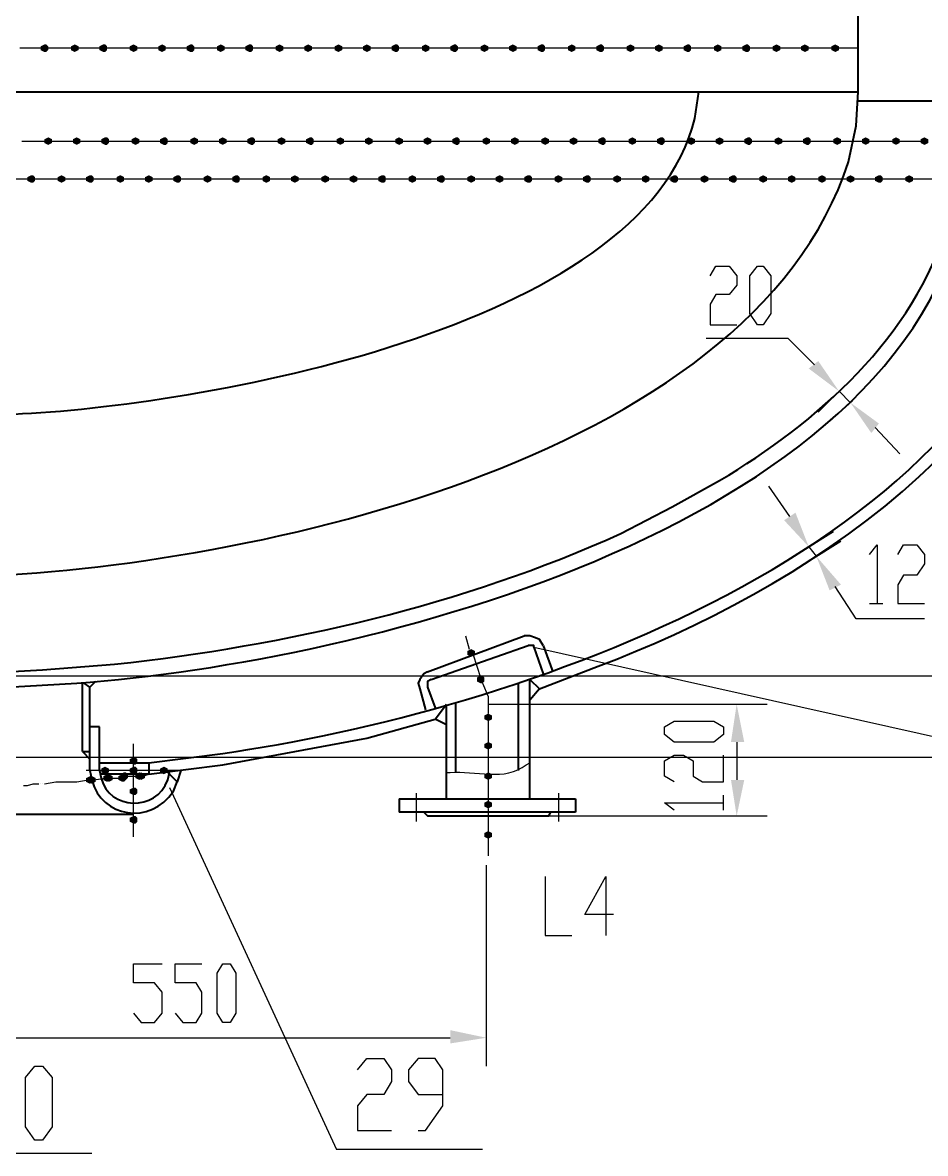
# Model space of a CAD drawing. Header units: millimetres. Extents: x 0 to 822, y 14 to 1153.
# Drawn here: x 267.2 to 352.9, y 433.9 to 541.3 of the extents above; entities that cross this region are included whole.
import ezdxf

# ---------------------------------------------------------------- set-up
doc = ezdxf.new("R2010")
doc.units = ezdxf.units.MM
doc.layers.add('1', color=7, linetype='Continuous')

msp = doc.modelspace()

# ---------------------------------------------------------------- hatches: boundary and pattern name
h = msp.add_hatch(color=0)
h.dxf.hatch_style = 2
h.paths.add_polyline_path([(269.28, 538.521732), (268.92, 538.701732), (268.92, 539.061732), (269.28, 539.241732), (269.46, 539.241732), (269.64, 539.061732), (269.64, 538.701732), (269.46, 538.521732)])
h = msp.add_hatch(color=0)
h.dxf.hatch_style = 2
h.paths.add_polyline_path([(272.16, 538.521732), (271.8, 538.701732), (271.8, 539.061732), (272.16, 539.241732), (272.52, 539.061732), (272.52, 538.701732)])
h = msp.add_hatch(color=0)
h.dxf.hatch_style = 2
h.paths.add_polyline_path([(274.86, 538.521732), (274.5, 538.701732), (274.5, 539.061732), (274.86, 539.241732), (275.04, 539.241732), (275.22, 539.061732), (275.22, 538.701732), (275.04, 538.521732)])
h = msp.add_hatch(color=0)
h.dxf.hatch_style = 2
h.paths.add_polyline_path([(277.74, 538.521732), (277.38, 538.701732), (277.38, 539.061732), (277.74, 539.241732), (278.1, 539.061732), (278.1, 538.701732)])
h = msp.add_hatch(color=0)
h.dxf.hatch_style = 2
h.paths.add_polyline_path([(280.44, 538.521732), (280.08, 538.701732), (280.08, 539.061732), (280.44, 539.241732), (280.8, 539.061732), (280.8, 538.701732)])
h = msp.add_hatch(color=0)
h.dxf.hatch_style = 2
h.paths.add_polyline_path([(283.14, 538.521732), (282.78, 538.701732), (282.78, 539.061732), (283.14, 539.241732), (283.32, 539.241732), (283.5, 539.061732), (283.5, 538.701732), (283.32, 538.521732)])
h = msp.add_hatch(color=0)
h.dxf.hatch_style = 2
h.paths.add_polyline_path([(286.02, 538.521732), (285.66, 538.701732), (285.66, 539.061732), (286.02, 539.241732), (286.38, 539.061732), (286.38, 538.701732)])
h = msp.add_hatch(color=0)
h.dxf.hatch_style = 2
h.paths.add_polyline_path([(288.72, 538.521732), (288.36, 538.701732), (288.36, 539.061732), (288.72, 539.241732), (288.9, 539.241732), (289.08, 539.061732), (289.08, 538.701732), (288.9, 538.521732)])
h = msp.add_hatch(color=0)
h.dxf.hatch_style = 2
h.paths.add_polyline_path([(291.6, 538.521732), (291.24, 538.701732), (291.24, 539.061732), (291.6, 539.241732), (291.96, 539.061732), (291.96, 538.701732)])
h = msp.add_hatch(color=0)
h.dxf.hatch_style = 2
h.paths.add_polyline_path([(294.3, 538.521732), (293.94, 538.701732), (293.94, 539.061732), (294.3, 539.241732), (294.66, 539.061732), (294.66, 538.701732)])
h = msp.add_hatch(color=0)
h.dxf.hatch_style = 2
h.paths.add_polyline_path([(297.18, 538.521732), (296.82, 538.701732), (296.82, 539.061732), (297.18, 539.241732), (297.54, 539.061732), (297.54, 538.701732)])
h = msp.add_hatch(color=0)
h.dxf.hatch_style = 2
h.paths.add_polyline_path([(299.88, 538.521732), (299.52, 538.701732), (299.52, 539.061732), (299.88, 539.241732), (300.24, 539.061732), (300.24, 538.701732)])
h = msp.add_hatch(color=0)
h.dxf.hatch_style = 2
h.paths.add_polyline_path([(302.58, 538.521732), (302.22, 538.701732), (302.22, 539.061732), (302.58, 539.241732), (302.76, 539.241732), (302.94, 539.061732), (302.94, 538.701732), (302.76, 538.521732)])
h = msp.add_hatch(color=0)
h.dxf.hatch_style = 2
h.paths.add_polyline_path([(305.46, 538.521732), (305.1, 538.701732), (305.1, 539.061732), (305.46, 539.241732), (305.82, 539.061732), (305.82, 538.701732)])
h = msp.add_hatch(color=0)
h.dxf.hatch_style = 2
h.paths.add_polyline_path([(308.16, 538.521732), (307.8, 538.701732), (307.8, 539.061732), (308.16, 539.241732), (308.34, 539.241732), (308.52, 539.061732), (308.52, 538.701732), (308.34, 538.521732)])
h = msp.add_hatch(color=0)
h.dxf.hatch_style = 2
h.paths.add_polyline_path([(311.04, 538.521732), (310.68, 538.701732), (310.68, 539.061732), (311.04, 539.241732), (311.4, 539.061732), (311.4, 538.701732)])
h = msp.add_hatch(color=0)
h.dxf.hatch_style = 2
h.paths.add_polyline_path([(313.74, 538.521732), (313.38, 538.701732), (313.38, 539.061732), (313.74, 539.241732), (314.1, 539.061732), (314.1, 538.701732)])
h = msp.add_hatch(color=0)
h.dxf.hatch_style = 2
h.paths.add_polyline_path([(316.44, 538.521732), (316.08, 538.701732), (316.08, 539.061732), (316.44, 539.241732), (316.62, 539.241732), (316.8, 539.061732), (316.8, 538.701732), (316.62, 538.521732)])
h = msp.add_hatch(color=0)
h.dxf.hatch_style = 2
h.paths.add_polyline_path([(319.32, 538.521732), (318.96, 538.701732), (318.96, 539.061732), (319.32, 539.241732), (319.68, 539.061732), (319.68, 538.701732)])
h = msp.add_hatch(color=0)
h.dxf.hatch_style = 2
h.paths.add_polyline_path([(322.02, 538.521732), (321.66, 538.701732), (321.66, 539.061732), (322.02, 539.241732), (322.2, 539.241732), (322.38, 539.061732), (322.38, 538.701732), (322.2, 538.521732)])
h = msp.add_hatch(color=0)
h.dxf.hatch_style = 2
h.paths.add_polyline_path([(324.9, 538.521732), (324.54, 538.701732), (324.54, 539.061732), (324.9, 539.241732), (325.26, 539.061732), (325.26, 538.701732)])
h = msp.add_hatch(color=0)
h.dxf.hatch_style = 2
h.paths.add_polyline_path([(327.6, 538.521732), (327.24, 538.701732), (327.24, 539.061732), (327.6, 539.241732), (327.96, 539.061732), (327.96, 538.701732)])
h = msp.add_hatch(color=0)
h.dxf.hatch_style = 2
h.paths.add_polyline_path([(330.3, 538.521732), (329.94, 538.701732), (329.94, 539.061732), (330.3, 539.241732), (330.48, 539.241732), (330.66, 539.061732), (330.66, 538.701732), (330.48, 538.521732)])
h = msp.add_hatch(color=0)
h.dxf.hatch_style = 2
h.paths.add_polyline_path([(333.18, 538.521732), (332.82, 538.701732), (332.82, 539.061732), (333.18, 539.241732), (333.54, 539.061732), (333.54, 538.701732)])
h = msp.add_hatch(color=0)
h.dxf.hatch_style = 2
h.paths.add_polyline_path([(335.88, 538.521732), (335.52, 538.701732), (335.52, 539.061732), (335.88, 539.241732), (336.06, 539.241732), (336.24, 539.061732), (336.24, 538.701732), (336.06, 538.521732)])
h = msp.add_hatch(color=0)
h.dxf.hatch_style = 2
h.paths.add_polyline_path([(338.76, 538.521732), (338.4, 538.701732), (338.4, 539.061732), (338.76, 539.241732), (339.12, 539.061732), (339.12, 538.701732)])
h = msp.add_hatch(color=0)
h.dxf.hatch_style = 2
h.paths.add_polyline_path([(341.46, 538.521732), (341.1, 538.701732), (341.1, 539.061732), (341.46, 539.241732), (341.82, 539.061732), (341.82, 538.701732)])
h = msp.add_hatch(color=0)
h.dxf.hatch_style = 2
h.paths.add_polyline_path([(344.34, 538.521732), (343.98, 538.701732), (343.98, 539.061732), (344.34, 539.241732), (344.7, 539.061732), (344.7, 538.701732)])
h = msp.add_hatch(color=0)
h.dxf.hatch_style = 2
h.paths.add_polyline_path([(269.64, 529.701732), (269.28, 529.881732), (269.28, 530.241732), (269.64, 530.421732), (270, 530.241732), (270, 529.881732)])
h = msp.add_hatch(color=0)
h.dxf.hatch_style = 2
h.paths.add_polyline_path([(272.34, 529.701732), (271.98, 529.881732), (271.98, 530.241732), (272.34, 530.421732), (272.7, 530.241732), (272.7, 529.881732)])
h = msp.add_hatch(color=0)
h.dxf.hatch_style = 2
h.paths.add_polyline_path([(275.04, 529.701732), (274.68, 529.881732), (274.68, 530.241732), (275.04, 530.421732), (275.22, 530.421732), (275.4, 530.241732), (275.4, 529.881732), (275.22, 529.701732)])
h = msp.add_hatch(color=0)
h.dxf.hatch_style = 2
h.paths.add_polyline_path([(277.92, 529.701732), (277.56, 529.881732), (277.56, 530.241732), (277.92, 530.421732), (278.28, 530.241732), (278.28, 529.881732)])
h = msp.add_hatch(color=0)
h.dxf.hatch_style = 2
h.paths.add_polyline_path([(280.62, 529.701732), (280.26, 529.881732), (280.26, 530.241732), (280.62, 530.421732), (280.8, 530.421732), (280.98, 530.241732), (280.98, 529.881732), (280.8, 529.701732)])
h = msp.add_hatch(color=0)
h.dxf.hatch_style = 2
h.paths.add_polyline_path([(283.5, 529.701732), (283.14, 529.881732), (283.14, 530.241732), (283.5, 530.421732), (283.86, 530.241732), (283.86, 529.881732)])
h = msp.add_hatch(color=0)
h.dxf.hatch_style = 2
h.paths.add_polyline_path([(286.2, 529.701732), (285.84, 529.881732), (285.84, 530.241732), (286.2, 530.421732), (286.56, 530.241732), (286.56, 529.881732)])
h = msp.add_hatch(color=0)
h.dxf.hatch_style = 2
h.paths.add_polyline_path([(288.9, 529.701732), (288.54, 529.881732), (288.54, 530.241732), (288.9, 530.421732), (289.08, 530.421732), (289.26, 530.241732), (289.26, 529.881732), (289.08, 529.701732)])
h = msp.add_hatch(color=0)
h.dxf.hatch_style = 2
h.paths.add_polyline_path([(291.78, 529.701732), (291.42, 529.881732), (291.42, 530.241732), (291.78, 530.421732), (292.14, 530.241732), (292.14, 529.881732)])
h = msp.add_hatch(color=0)
h.dxf.hatch_style = 2
h.paths.add_polyline_path([(294.48, 529.701732), (294.12, 529.881732), (294.12, 530.241732), (294.48, 530.421732), (294.66, 530.421732), (294.84, 530.241732), (294.84, 529.881732), (294.66, 529.701732)])
h = msp.add_hatch(color=0)
h.dxf.hatch_style = 2
h.paths.add_polyline_path([(297.36, 529.701732), (297, 529.881732), (297, 530.241732), (297.36, 530.421732), (297.72, 530.241732), (297.72, 529.881732)])
h = msp.add_hatch(color=0)
h.dxf.hatch_style = 2
h.paths.add_polyline_path([(300.06, 529.701732), (299.7, 529.881732), (299.7, 530.241732), (300.06, 530.421732), (300.42, 530.241732), (300.42, 529.881732)])
h = msp.add_hatch(color=0)
h.dxf.hatch_style = 2
h.paths.add_polyline_path([(302.94, 529.701732), (302.58, 529.881732), (302.58, 530.241732), (302.94, 530.421732), (303.3, 530.241732), (303.3, 529.881732)])
h = msp.add_hatch(color=0)
h.dxf.hatch_style = 2
h.paths.add_polyline_path([(305.64, 529.701732), (305.28, 529.881732), (305.28, 530.241732), (305.64, 530.421732), (306, 530.241732), (306, 529.881732)])
h = msp.add_hatch(color=0)
h.dxf.hatch_style = 2
h.paths.add_polyline_path([(308.34, 529.701732), (307.98, 529.881732), (307.98, 530.241732), (308.34, 530.421732), (308.52, 530.421732), (308.7, 530.241732), (308.7, 529.881732), (308.52, 529.701732)])
h = msp.add_hatch(color=0)
h.dxf.hatch_style = 2
h.paths.add_polyline_path([(311.22, 529.701732), (310.86, 529.881732), (310.86, 530.241732), (311.22, 530.421732), (311.58, 530.241732), (311.58, 529.881732)])
h = msp.add_hatch(color=0)
h.dxf.hatch_style = 2
h.paths.add_polyline_path([(313.92, 529.701732), (313.56, 529.881732), (313.56, 530.241732), (313.92, 530.421732), (314.28, 530.241732), (314.28, 529.881732)])
h = msp.add_hatch(color=0)
h.dxf.hatch_style = 2
h.paths.add_polyline_path([(316.8, 529.701732), (316.44, 529.881732), (316.44, 530.241732), (316.8, 530.421732), (317.16, 530.241732), (317.16, 529.881732)])
h = msp.add_hatch(color=0)
h.dxf.hatch_style = 2
h.paths.add_polyline_path([(319.5, 529.701732), (319.14, 529.881732), (319.14, 530.241732), (319.5, 530.421732), (319.86, 530.241732), (319.86, 529.881732)])
h = msp.add_hatch(color=0)
h.dxf.hatch_style = 2
h.paths.add_polyline_path([(322.2, 529.701732), (321.84, 529.881732), (321.84, 530.241732), (322.2, 530.421732), (322.38, 530.421732), (322.56, 530.241732), (322.56, 529.881732), (322.38, 529.701732)])
h = msp.add_hatch(color=0)
h.dxf.hatch_style = 2
h.paths.add_polyline_path([(325.08, 529.701732), (324.72, 529.881732), (324.72, 530.241732), (325.08, 530.421732), (325.44, 530.241732), (325.44, 529.881732)])
h = msp.add_hatch(color=0)
h.dxf.hatch_style = 2
h.paths.add_polyline_path([(327.78, 529.701732), (327.42, 529.881732), (327.42, 530.241732), (327.78, 530.421732), (327.96, 530.421732), (328.14, 530.241732), (328.14, 529.881732), (327.96, 529.701732)])
h = msp.add_hatch(color=0)
h.dxf.hatch_style = 2
h.paths.add_polyline_path([(330.66, 529.701732), (330.3, 529.881732), (330.3, 530.241732), (330.66, 530.421732), (331.02, 530.241732), (331.02, 529.881732)])
h = msp.add_hatch(color=0)
h.dxf.hatch_style = 2
h.paths.add_polyline_path([(333.36, 529.701732), (333, 529.881732), (333, 530.241732), (333.36, 530.421732), (333.72, 530.241732), (333.72, 529.881732)])
h = msp.add_hatch(color=0)
h.dxf.hatch_style = 2
h.paths.add_polyline_path([(336.06, 529.701732), (335.7, 529.881732), (335.7, 530.241732), (336.06, 530.421732), (336.24, 530.421732), (336.42, 530.241732), (336.42, 529.881732), (336.24, 529.701732)])
h = msp.add_hatch(color=0)
h.dxf.hatch_style = 2
h.paths.add_polyline_path([(338.94, 529.701732), (338.58, 529.881732), (338.58, 530.241732), (338.94, 530.421732), (339.3, 530.241732), (339.3, 529.881732)])
h = msp.add_hatch(color=0)
h.dxf.hatch_style = 2
h.paths.add_polyline_path([(341.64, 529.701732), (341.28, 529.881732), (341.28, 530.241732), (341.64, 530.421732), (341.82, 530.421732), (342, 530.241732), (342, 529.881732), (341.82, 529.701732)])
h = msp.add_hatch(color=0)
h.dxf.hatch_style = 2
h.paths.add_polyline_path([(344.52, 529.701732), (344.16, 529.881732), (344.16, 530.241732), (344.52, 530.421732), (344.88, 530.241732), (344.88, 529.881732)])
h = msp.add_hatch(color=0)
h.dxf.hatch_style = 2
h.paths.add_polyline_path([(347.22, 529.701732), (346.86, 529.881732), (346.86, 530.241732), (347.22, 530.421732), (347.58, 530.241732), (347.58, 529.881732)])
h = msp.add_hatch(color=0)
h.dxf.hatch_style = 2
h.paths.add_polyline_path([(350.1, 529.701732), (349.74, 529.881732), (349.74, 530.241732), (350.1, 530.421732), (350.46, 530.241732), (350.46, 529.881732)])
h = msp.add_hatch(color=0)
h.dxf.hatch_style = 2
h.paths.add_polyline_path([(352.8, 529.701732), (352.44, 529.881732), (352.44, 530.241732), (352.8, 530.421732), (353.16, 530.241732), (353.16, 529.881732)])
h = msp.add_hatch(color=0)
h.dxf.hatch_style = 2
h.paths.add_polyline_path([(268.02, 526.101732), (267.66, 526.281732), (267.66, 526.641732), (268.02, 526.821732), (268.2, 526.821732), (268.38, 526.641732), (268.38, 526.281732), (268.2, 526.101732)])
h = msp.add_hatch(color=0)
h.dxf.hatch_style = 2
h.paths.add_polyline_path([(270.9, 526.101732), (270.54, 526.281732), (270.54, 526.641732), (270.9, 526.821732), (271.26, 526.641732), (271.26, 526.281732)])
h = msp.add_hatch(color=0)
h.dxf.hatch_style = 2
h.paths.add_polyline_path([(273.6, 526.101732), (273.24, 526.281732), (273.24, 526.641732), (273.6, 526.821732), (273.78, 526.821732), (273.96, 526.641732), (273.96, 526.281732), (273.78, 526.101732)])
h = msp.add_hatch(color=0)
h.dxf.hatch_style = 2
h.paths.add_polyline_path([(276.48, 526.101732), (276.12, 526.281732), (276.12, 526.641732), (276.48, 526.821732), (276.84, 526.641732), (276.84, 526.281732)])
h = msp.add_hatch(color=0)
h.dxf.hatch_style = 2
h.paths.add_polyline_path([(279.18, 526.101732), (278.82, 526.281732), (278.82, 526.641732), (279.18, 526.821732), (279.54, 526.641732), (279.54, 526.281732)])
h = msp.add_hatch(color=0)
h.dxf.hatch_style = 2
h.paths.add_polyline_path([(281.88, 526.101732), (281.52, 526.281732), (281.52, 526.641732), (281.88, 526.821732), (282.06, 526.821732), (282.24, 526.641732), (282.24, 526.281732), (282.06, 526.101732)])
h = msp.add_hatch(color=0)
h.dxf.hatch_style = 2
h.paths.add_polyline_path([(284.76, 526.101732), (284.4, 526.281732), (284.4, 526.641732), (284.76, 526.821732), (285.12, 526.641732), (285.12, 526.281732)])
h = msp.add_hatch(color=0)
h.dxf.hatch_style = 2
h.paths.add_polyline_path([(287.46, 526.101732), (287.1, 526.281732), (287.1, 526.641732), (287.46, 526.821732), (287.64, 526.821732), (287.82, 526.641732), (287.82, 526.281732), (287.64, 526.101732)])
h = msp.add_hatch(color=0)
h.dxf.hatch_style = 2
h.paths.add_polyline_path([(290.34, 526.101732), (289.98, 526.281732), (289.98, 526.641732), (290.34, 526.821732), (290.7, 526.641732), (290.7, 526.281732)])
h = msp.add_hatch(color=0)
h.dxf.hatch_style = 2
h.paths.add_polyline_path([(293.04, 526.101732), (292.68, 526.281732), (292.68, 526.641732), (293.04, 526.821732), (293.4, 526.641732), (293.4, 526.281732)])
h = msp.add_hatch(color=0)
h.dxf.hatch_style = 2
h.paths.add_polyline_path([(295.92, 526.101732), (295.56, 526.281732), (295.56, 526.641732), (295.92, 526.821732), (296.28, 526.641732), (296.28, 526.281732)])
h = msp.add_hatch(color=0)
h.dxf.hatch_style = 2
h.paths.add_polyline_path([(298.62, 526.101732), (298.26, 526.281732), (298.26, 526.641732), (298.62, 526.821732), (298.98, 526.641732), (298.98, 526.281732)])
h = msp.add_hatch(color=0)
h.dxf.hatch_style = 2
h.paths.add_polyline_path([(301.32, 526.101732), (300.96, 526.281732), (300.96, 526.641732), (301.32, 526.821732), (301.5, 526.821732), (301.68, 526.641732), (301.68, 526.281732), (301.5, 526.101732)])
h = msp.add_hatch(color=0)
h.dxf.hatch_style = 2
h.paths.add_polyline_path([(304.2, 526.101732), (303.84, 526.281732), (303.84, 526.641732), (304.2, 526.821732), (304.56, 526.641732), (304.56, 526.281732)])
h = msp.add_hatch(color=0)
h.dxf.hatch_style = 2
h.paths.add_polyline_path([(306.9, 526.101732), (306.54, 526.281732), (306.54, 526.641732), (306.9, 526.821732), (307.08, 526.821732), (307.26, 526.641732), (307.26, 526.281732), (307.08, 526.101732)])
h = msp.add_hatch(color=0)
h.dxf.hatch_style = 2
h.paths.add_polyline_path([(309.78, 526.101732), (309.42, 526.281732), (309.42, 526.641732), (309.78, 526.821732), (310.14, 526.641732), (310.14, 526.281732)])
h = msp.add_hatch(color=0)
h.dxf.hatch_style = 2
h.paths.add_polyline_path([(312.48, 526.101732), (312.12, 526.281732), (312.12, 526.641732), (312.48, 526.821732), (312.84, 526.641732), (312.84, 526.281732)])
h = msp.add_hatch(color=0)
h.dxf.hatch_style = 2
h.paths.add_polyline_path([(315.18, 526.101732), (314.82, 526.281732), (314.82, 526.641732), (315.18, 526.821732), (315.36, 526.821732), (315.54, 526.641732), (315.54, 526.281732), (315.36, 526.101732)])
h = msp.add_hatch(color=0)
h.dxf.hatch_style = 2
h.paths.add_polyline_path([(318.06, 526.101732), (317.7, 526.281732), (317.7, 526.641732), (318.06, 526.821732), (318.42, 526.641732), (318.42, 526.281732)])
h = msp.add_hatch(color=0)
h.dxf.hatch_style = 2
h.paths.add_polyline_path([(320.76, 526.101732), (320.4, 526.281732), (320.4, 526.641732), (320.76, 526.821732), (320.94, 526.821732), (321.12, 526.641732), (321.12, 526.281732), (320.94, 526.101732)])
h = msp.add_hatch(color=0)
h.dxf.hatch_style = 2
h.paths.add_polyline_path([(323.64, 526.101732), (323.28, 526.281732), (323.28, 526.641732), (323.64, 526.821732), (324, 526.641732), (324, 526.281732)])
h = msp.add_hatch(color=0)
h.dxf.hatch_style = 2
h.paths.add_polyline_path([(326.34, 526.101732), (325.98, 526.281732), (325.98, 526.641732), (326.34, 526.821732), (326.7, 526.641732), (326.7, 526.281732)])
h = msp.add_hatch(color=0)
h.dxf.hatch_style = 2
h.paths.add_polyline_path([(329.04, 526.101732), (328.68, 526.281732), (328.68, 526.641732), (329.04, 526.821732), (329.22, 526.821732), (329.4, 526.641732), (329.4, 526.281732), (329.22, 526.101732)])
h = msp.add_hatch(color=0)
h.dxf.hatch_style = 2
h.paths.add_polyline_path([(331.92, 526.101732), (331.56, 526.281732), (331.56, 526.641732), (331.92, 526.821732), (332.28, 526.641732), (332.28, 526.281732)])
h = msp.add_hatch(color=0)
h.dxf.hatch_style = 2
h.paths.add_polyline_path([(334.62, 526.101732), (334.26, 526.281732), (334.26, 526.641732), (334.62, 526.821732), (334.8, 526.821732), (334.98, 526.641732), (334.98, 526.281732), (334.8, 526.101732)])
h = msp.add_hatch(color=0)
h.dxf.hatch_style = 2
h.paths.add_polyline_path([(337.5, 526.101732), (337.14, 526.281732), (337.14, 526.641732), (337.5, 526.821732), (337.86, 526.641732), (337.86, 526.281732)])
h = msp.add_hatch(color=0)
h.dxf.hatch_style = 2
h.paths.add_polyline_path([(340.2, 526.101732), (339.84, 526.281732), (339.84, 526.641732), (340.2, 526.821732), (340.56, 526.641732), (340.56, 526.281732)])
h = msp.add_hatch(color=0)
h.dxf.hatch_style = 2
h.paths.add_polyline_path([(343.08, 526.101732), (342.72, 526.281732), (342.72, 526.641732), (343.08, 526.821732), (343.44, 526.641732), (343.44, 526.281732)])
h = msp.add_hatch(color=0)
h.dxf.hatch_style = 2
h.paths.add_polyline_path([(345.78, 526.101732), (345.42, 526.281732), (345.42, 526.641732), (345.78, 526.821732), (346.14, 526.641732), (346.14, 526.281732)])
h = msp.add_hatch(color=0)
h.dxf.hatch_style = 2
h.paths.add_polyline_path([(348.48, 526.101732), (348.12, 526.281732), (348.12, 526.641732), (348.48, 526.821732), (348.66, 526.821732), (348.84, 526.641732), (348.84, 526.281732), (348.66, 526.101732)])
h = msp.add_hatch(color=0)
h.dxf.hatch_style = 2
h.paths.add_polyline_path([(351.36, 526.101732), (351, 526.281732), (351, 526.641732), (351.36, 526.821732), (351.72, 526.641732), (351.72, 526.281732)])
h = msp.add_hatch(color=0)
h.dxf.hatch_style = 2
h.paths.add_polyline_path([(342.72, 509.181732), (341.82, 508.461732), (344.7, 506.301732)])
h = msp.add_hatch(color=0)
h.dxf.hatch_style = 2
h.paths.add_polyline_path([(348.48, 503.241732), (347.76, 502.341732), (345.78, 505.221732)])
h = msp.add_hatch(color=0)
h.dxf.hatch_style = 2
h.paths.add_polyline_path([(340.56, 494.781732), (339.48, 494.061732), (341.82, 491.541732)])
h = msp.add_hatch(color=0)
h.dxf.hatch_style = 2
h.paths.add_polyline_path([(344.88, 487.941732), (343.8, 487.401732), (342.54, 490.641732)])
h = msp.add_hatch(color=0)
h.dxf.hatch_style = 2
h.paths.add_polyline_path([(309.78, 481.101732), (309.42, 481.281732), (309.42, 481.641732), (309.78, 481.821732), (310.14, 481.641732), (310.14, 481.281732)])
h = msp.add_hatch(color=0)
h.dxf.hatch_style = 2
h.paths.add_polyline_path([(310.68, 478.581732), (310.32, 478.761732), (310.32, 479.121732), (310.68, 479.301732), (310.86, 479.301732), (311.04, 479.121732), (311.04, 478.761732), (310.86, 478.581732)])
h = msp.add_hatch(color=0)
h.dxf.hatch_style = 2
h.paths.add_polyline_path([(311.4, 474.981732), (311.04, 475.161732), (311.04, 475.521732), (311.4, 475.701732), (311.76, 475.521732), (311.76, 475.161732)])
h = msp.add_hatch(color=0)
h.dxf.hatch_style = 2
h.paths.add_polyline_path([(334.44, 473.001732), (335.7, 473.001732), (334.98, 476.601732)])
h = msp.add_hatch(color=0)
h.dxf.hatch_style = 2
h.paths.add_polyline_path([(311.4, 472.281732), (311.04, 472.461732), (311.04, 472.821732), (311.4, 473.001732), (311.76, 472.821732), (311.76, 472.461732)])
h = msp.add_hatch(color=0)
h.dxf.hatch_style = 2
h.paths.add_polyline_path([(277.74, 470.841732), (277.38, 471.021732), (277.38, 471.381732), (277.74, 471.561732), (277.92, 471.561732), (278.1, 471.381732), (278.1, 471.021732), (277.92, 470.841732)])
h = msp.add_hatch(color=0)
h.dxf.hatch_style = 2
h.paths.add_polyline_path([(275.04, 469.941732), (274.68, 470.121732), (274.68, 470.481732), (275.04, 470.661732), (275.4, 470.481732), (275.4, 470.121732)])
h = msp.add_hatch(color=0)
h.dxf.hatch_style = 2
h.paths.add_polyline_path([(277.74, 469.941732), (277.38, 470.121732), (277.38, 470.481732), (277.74, 470.661732), (277.92, 470.661732), (278.1, 470.481732), (278.1, 470.121732), (277.92, 469.941732)])
h = msp.add_hatch(color=0)
h.dxf.hatch_style = 2
h.paths.add_polyline_path([(280.62, 469.941732), (280.26, 470.121732), (280.26, 470.481732), (280.62, 470.661732), (280.98, 470.481732), (280.98, 470.121732)])
h = msp.add_hatch(color=0)
h.dxf.hatch_style = 2
h.paths.add_polyline_path([(273.6, 469.041732), (273.24, 469.221732), (273.24, 469.581732), (273.6, 469.761732), (273.96, 469.581732), (273.96, 469.221732)])
h = msp.add_hatch(color=0)
h.dxf.hatch_style = 2
h.paths.add_polyline_path([(273.78, 469.041732), (273.42, 469.221732), (273.42, 469.581732), (273.78, 469.761732), (274.14, 469.581732), (274.14, 469.221732)])
h = msp.add_hatch(color=0)
h.dxf.hatch_style = 2
h.paths.add_polyline_path([(275.22, 469.221732), (274.86, 469.401732), (274.86, 469.761732), (275.22, 469.941732), (275.58, 469.761732), (275.58, 469.401732)])
h = msp.add_hatch(color=0)
h.dxf.hatch_style = 2
h.paths.add_polyline_path([(275.4, 469.221732), (275.04, 469.401732), (275.04, 469.761732), (275.4, 469.941732), (275.76, 469.761732), (275.76, 469.401732)])
h = msp.add_hatch(color=0)
h.dxf.hatch_style = 2
h.paths.add_polyline_path([(276.66, 469.221732), (276.3, 469.401732), (276.3, 469.761732), (276.66, 469.941732), (276.84, 469.941732), (277.02, 469.761732), (277.02, 469.401732), (276.84, 469.221732)])
h = msp.add_hatch(color=0)
h.dxf.hatch_style = 2
h.paths.add_polyline_path([(276.84, 469.401732), (276.48, 469.581732), (276.48, 469.941732), (276.84, 470.121732), (277.02, 470.121732), (277.2, 469.941732), (277.2, 469.581732), (277.02, 469.401732)])
h = msp.add_hatch(color=0)
h.dxf.hatch_style = 2
h.paths.add_polyline_path([(278.28, 469.401732), (277.92, 469.581732), (277.92, 469.941732), (278.28, 470.121732), (278.64, 469.941732), (278.64, 469.581732)])
h = msp.add_hatch(color=0)
h.dxf.hatch_style = 2
h.paths.add_polyline_path([(278.46, 469.401732), (278.1, 469.581732), (278.1, 469.941732), (278.46, 470.121732), (278.82, 469.941732), (278.82, 469.581732)])
h = msp.add_hatch(color=0)
h.dxf.hatch_style = 2
h.paths.add_polyline_path([(311.4, 469.401732), (311.04, 469.581732), (311.04, 469.941732), (311.4, 470.121732), (311.76, 469.941732), (311.76, 469.581732)])
h = msp.add_hatch(color=0)
h.dxf.hatch_style = 2
h.paths.add_polyline_path([(334.44, 469.401732), (335.7, 469.401732), (334.98, 465.981732)])
h = msp.add_hatch(color=0)
h.dxf.hatch_style = 2
h.paths.add_polyline_path([(277.74, 467.961732), (277.38, 468.141732), (277.38, 468.501732), (277.74, 468.681732), (277.92, 468.681732), (278.1, 468.501732), (278.1, 468.141732), (277.92, 467.961732)])
h = msp.add_hatch(color=0)
h.dxf.hatch_style = 2
h.paths.add_polyline_path([(311.4, 466.701732), (311.04, 466.881732), (311.04, 467.241732), (311.4, 467.421732), (311.76, 467.241732), (311.76, 466.881732)])
h = msp.add_hatch(color=0)
h.dxf.hatch_style = 2
h.paths.add_polyline_path([(277.74, 465.261732), (277.38, 465.441732), (277.38, 465.801732), (277.74, 465.981732), (277.92, 465.981732), (278.1, 465.801732), (278.1, 465.441732), (277.92, 465.261732)])
h = msp.add_hatch(color=0)
h.dxf.hatch_style = 2
h.paths.add_polyline_path([(311.4, 463.821732), (311.04, 464.001732), (311.04, 464.361732), (311.4, 464.541732), (311.76, 464.361732), (311.76, 464.001732)])
h = msp.add_hatch(color=0)
h.dxf.hatch_style = 2
h.paths.add_polyline_path([(307.8, 445.641732), (307.8, 444.381732), (311.22, 444.921732)])

# ---------------------------------------------------------------- linework, layer by layer
at = {"layer": '1', "color": 0, "lineweight": 40}
for points in [[(346.5, 534.741732), (346.5, 543.021732), (331.38, 543.021732)], [(262.26, 534.741732), (331.38, 534.741732)], [(331.38, 534.741732), (346.5, 534.741732)], [(357.48, 533.841732), (346.5, 533.841732)], [(305.64, 479.661732), (314.82, 483.081732)], [(306, 478.941732), (315.18, 482.181732)], [(316.62, 482.181732), (316.26, 482.721732), (315.9, 482.901732), (315.36, 483.081732), (314.82, 483.081732)], [(315.72, 482.001732), (315.72, 482.181732), (315.36, 482.181732), (315.18, 482.181732)], [(316.62, 482.181732), (317.52, 479.661732)], [(315.72, 482.001732), (316.62, 479.481732)], [(305.64, 479.661732), (305.28, 479.481732), (304.92, 478.941732), (304.74, 478.581732), (304.92, 478.041732)], [(306, 478.941732), (305.64, 478.761732), (305.64, 478.581732), (305.64, 478.221732)], [(315.36, 467.601732), (315.36, 478.941732)], [(315.36, 478.941732), (316.26, 478.041732), (315.36, 476.961732)], [(272.88, 472.101732), (272.88, 478.581732)], [(274.14, 478.761732), (273.6, 478.221732), (273.06, 478.581732)], [(273.6, 470.301732), (273.6, 478.221732)], [(304.92, 478.041732), (305.46, 476.061732)], [(305.64, 478.221732), (306.36, 476.241732)], [(314.28, 470.301732), (314.28, 478.581732)], [(308.34, 470.121732), (308.34, 476.781732)], [(307.44, 474.621732), (306.36, 475.161732), (307.44, 476.601732)], [(307.44, 467.601732), (307.44, 476.421732)], [(279.18, 469.941732), (286.2, 470.841732), (293.04, 472.101732), (299.88, 473.361732), (306.36, 475.161732)], [(274.5, 474.441732), (273.6, 474.441732)], [(274.5, 470.301732), (274.5, 474.441732)], [(272.88, 472.101732), (273.6, 472.101732)], [(272.88, 472.101732), (273.6, 471.381732)], [(274.5, 471.021732), (279.18, 471.021732), (279.18, 469.941732)], [(282.24, 470.301732), (281.88, 469.221732), (280.98, 470.121732)], [(279.18, 469.941732), (274.68, 469.941732)], [(302.94, 467.601732), (302.94, 466.341732)], [(302.94, 467.601732), (319.68, 467.601732)], [(319.68, 467.601732), (319.68, 466.341732)], [(231.12, 466.161732), (277.74, 466.161732)], [(319.68, 466.341732), (302.94, 466.341732)], [(305.28, 466.341732), (305.64, 465.981732), (317.16, 465.981732), (317.34, 466.341732)]]:
    msp.add_lwpolyline(points, dxfattribs=at)
at = {"layer": '1', "color": 0, "lineweight": 25}
for points in [[(269.1, 538.881732), (266.94, 538.881732)], [(271.8, 538.881732), (269.64, 538.881732)], [(274.68, 538.881732), (272.34, 538.881732)], [(277.38, 538.881732), (275.22, 538.881732)], [(280.26, 538.881732), (277.92, 538.881732)], [(282.96, 538.881732), (280.8, 538.881732)], [(285.66, 538.881732), (283.5, 538.881732)], [(288.54, 538.881732), (286.2, 538.881732)], [(291.24, 538.881732), (289.08, 538.881732)], [(294.12, 538.881732), (291.78, 538.881732)], [(296.82, 538.881732), (294.66, 538.881732)], [(299.52, 538.881732), (297.36, 538.881732)], [(302.4, 538.881732), (300.24, 538.881732)], [(305.1, 538.881732), (302.94, 538.881732)], [(307.98, 538.881732), (305.64, 538.881732)], [(310.68, 538.881732), (308.52, 538.881732)], [(313.38, 538.881732), (311.22, 538.881732)], [(316.26, 538.881732), (314.1, 538.881732)], [(318.96, 538.881732), (316.8, 538.881732)], [(321.84, 538.881732), (319.5, 538.881732)], [(324.54, 538.881732), (322.38, 538.881732)], [(327.42, 538.881732), (325.08, 538.881732)], [(330.12, 538.881732), (327.96, 538.881732)], [(332.82, 538.881732), (330.66, 538.881732)], [(335.7, 538.881732), (333.36, 538.881732)], [(338.4, 538.881732), (336.24, 538.881732)], [(341.28, 538.881732), (338.94, 538.881732)], [(343.98, 538.881732), (341.82, 538.881732)], [(346.5, 538.881732), (344.52, 538.881732)], [(267.12, 530.061732), (269.28, 530.061732)], [(269.82, 530.061732), (271.98, 530.061732)], [(272.7, 530.061732), (274.86, 530.061732)], [(275.4, 530.061732), (277.56, 530.061732)], [(278.1, 530.061732), (280.44, 530.061732)], [(280.98, 530.061732), (283.14, 530.061732)], [(283.68, 530.061732), (285.84, 530.061732)], [(286.56, 530.061732), (288.72, 530.061732)], [(289.26, 530.061732), (291.42, 530.061732)], [(291.96, 530.061732), (294.3, 530.061732)], [(294.84, 530.061732), (297, 530.061732)], [(297.54, 530.061732), (299.88, 530.061732)], [(300.42, 530.061732), (302.58, 530.061732)], [(303.12, 530.061732), (305.28, 530.061732)], [(305.82, 530.061732), (308.16, 530.061732)], [(308.7, 530.061732), (310.86, 530.061732)], [(311.4, 530.061732), (313.74, 530.061732)], [(314.28, 530.061732), (316.44, 530.061732)], [(316.98, 530.061732), (319.14, 530.061732)], [(319.86, 530.061732), (322.02, 530.061732)], [(322.56, 530.061732), (324.72, 530.061732)], [(325.26, 530.061732), (327.6, 530.061732)], [(328.14, 530.061732), (330.3, 530.061732)], [(330.84, 530.061732), (333.18, 530.061732)], [(333.72, 530.061732), (335.88, 530.061732)], [(336.42, 530.061732), (338.58, 530.061732)], [(339.12, 530.061732), (341.46, 530.061732)], [(342, 530.061732), (344.16, 530.061732)], [(344.7, 530.061732), (347.04, 530.061732)], [(347.58, 530.061732), (349.74, 530.061732)], [(350.28, 530.061732), (352.44, 530.061732)], [(267.84, 526.461732), (265.68, 526.461732)], [(270.54, 526.461732), (268.38, 526.461732)], [(273.42, 526.461732), (271.08, 526.461732)], [(276.12, 526.461732), (273.96, 526.461732)], [(279, 526.461732), (276.66, 526.461732)], [(281.7, 526.461732), (279.54, 526.461732)], [(284.4, 526.461732), (282.24, 526.461732)], [(287.28, 526.461732), (284.94, 526.461732)], [(289.98, 526.461732), (287.82, 526.461732)], [(292.86, 526.461732), (290.52, 526.461732)], [(295.56, 526.461732), (293.4, 526.461732)], [(298.26, 526.461732), (296.1, 526.461732)], [(301.14, 526.461732), (298.8, 526.461732)], [(303.84, 526.461732), (301.68, 526.461732)], [(306.72, 526.461732), (304.38, 526.461732)], [(309.42, 526.461732), (307.26, 526.461732)], [(312.12, 526.461732), (309.96, 526.461732)], [(315, 526.461732), (312.84, 526.461732)], [(317.7, 526.461732), (315.54, 526.461732)], [(320.58, 526.461732), (318.24, 526.461732)], [(323.28, 526.461732), (321.12, 526.461732)], [(326.16, 526.461732), (323.82, 526.461732)], [(328.86, 526.461732), (326.7, 526.461732)], [(331.56, 526.461732), (329.4, 526.461732)], [(334.44, 526.461732), (332.1, 526.461732)], [(337.14, 526.461732), (334.98, 526.461732)], [(340.02, 526.461732), (337.68, 526.461732)], [(342.72, 526.461732), (340.56, 526.461732)], [(345.42, 526.461732), (343.26, 526.461732)], [(348.3, 526.461732), (346.14, 526.461732)], [(351, 526.461732), (348.84, 526.461732)], [(353.88, 526.461732), (351.54, 526.461732)], [(332.46, 517.281732), (333, 518.181732), (334.26, 518.181732), (334.98, 517.281732), (334.98, 516.381732), (334.26, 515.481732), (333, 515.481732), (332.46, 514.581732), (332.46, 512.601732), (334.98, 512.601732)], [(336.96, 512.601732), (336.24, 513.681732), (336.24, 517.281732), (336.96, 518.181732), (337.5, 518.181732), (338.22, 517.281732), (338.22, 513.681732), (337.5, 512.601732), (336.96, 512.601732)], [(332.1, 511.341732), (339.84, 511.341732), (342.36, 508.821732)], [(344.88, 506.481732), (342.72, 504.321732)], [(345.78, 505.221732), (344.7, 506.301732)], [(345.96, 505.401732), (343.8, 503.421732)], [(348.12, 502.881732), (350.46, 500.361732)], [(340.02, 494.421732), (338.04, 497.301732)], [(341.28, 491.181732), (344.16, 492.981732)], [(342, 490.281732), (344.88, 492.081732)], [(341.82, 491.541732), (342.54, 490.641732)], [(347.58, 490.821732), (348.3, 491.721732), (348.3, 486.141732)], [(350.28, 490.821732), (350.82, 491.721732), (352.08, 491.721732), (352.8, 490.821732), (352.8, 489.921732), (352.08, 488.841732), (350.82, 488.841732), (350.28, 487.941732), (350.28, 486.141732), (352.8, 486.141732)], [(352.8, 484.701732), (346.32, 484.701732), (344.34, 487.761732)], [(347.58, 486.141732), (348.84, 486.141732)], [(309.24, 483.081732), (309.6, 481.821732)], [(309.96, 481.281732), (310.68, 479.121732)], [(315.72, 482.001732), (439.74, 454.281732)], [(254.16, 479.301732), (416.34, 479.301732)], [(310.86, 478.581732), (311.4, 477.321732)], [(311.4, 477.321732), (311.4, 475.701732)], [(311.4, 476.601732), (337.86, 476.601732)], [(311.4, 474.981732), (311.4, 472.821732)], [(333.72, 473.721732), (332.82, 473.001732), (329.04, 473.001732), (328.14, 473.721732), (328.14, 474.441732), (329.04, 474.981732), (332.82, 474.981732), (333.72, 474.441732), (333.72, 473.721732)], [(277.74, 471.381732), (277.74, 472.821732)], [(334.98, 473.001732), (334.98, 469.401732)], [(263.34, 471.561732), (425.52, 471.561732)], [(311.4, 472.281732), (311.4, 470.121732)], [(329.04, 469.221732), (328.14, 469.761732), (328.14, 471.201732), (329.04, 471.741732), (329.94, 471.741732), (330.84, 471.201732), (330.84, 469.761732), (331.74, 469.221732), (333.72, 469.221732), (333.72, 471.741732)], [(274.68, 470.301732), (273.24, 470.301732)], [(277.56, 470.301732), (275.4, 470.301732)], [(277.74, 468.681732), (277.74, 470.841732)], [(280.26, 470.301732), (278.1, 470.301732)], [(282.42, 470.301732), (280.8, 470.301732)], [(269.28, 469.041732), (270.36, 469.221732)], [(270.36, 469.221732), (270.54, 469.221732)], [(270.54, 469.221732), (270.72, 469.221732)], [(270.72, 469.221732), (271.62, 469.221732), (271.98, 469.221732)], [(271.98, 469.221732), (272.16, 469.221732)], [(272.16, 469.221732), (272.34, 469.221732)], [(272.34, 469.221732), (273.42, 469.401732)], [(273.96, 469.401732), (275.04, 469.581732)], [(275.58, 469.581732), (276.66, 469.581732)], [(277.02, 469.761732), (278.1, 469.761732)], [(278.64, 469.761732), (279.18, 469.941732)], [(311.4, 469.581732), (311.4, 467.241732)], [(267.3, 468.861732), (267.48, 468.861732)], [(267.48, 468.861732), (267.66, 468.861732)], [(267.66, 468.861732), (268.2, 469.041732), (268.74, 469.041732)], [(268.92, 469.041732), (268.92, 469.041732)], [(269.1, 469.041732), (269.1, 469.041732)], [(277.74, 465.981732), (277.74, 468.141732)], [(281.16, 468.681732), (297, 434.301732)], [(304.56, 468.141732), (304.56, 465.441732)], [(318.06, 468.141732), (318.06, 465.441732)], [(329.04, 466.521732), (328.14, 467.241732), (333.72, 467.241732)], [(333.72, 466.521732), (333.72, 467.961732)], [(311.4, 466.701732), (311.4, 464.541732)], [(277.74, 464.001732), (277.74, 465.261732)], [(317.16, 465.981732), (337.86, 465.981732)], [(311.4, 464.001732), (311.4, 462.201732)], [(311.22, 461.301732), (311.22, 442.221732)], [(316.8, 460.221732), (316.8, 454.641732), (319.32, 454.641732)], [(323.28, 456.621732), (320.58, 456.621732), (322.56, 460.221732), (322.56, 454.641732)], [(277.74, 447.261732), (278.46, 446.361732), (279.72, 446.361732), (280.44, 447.261732), (280.44, 449.241732), (279.72, 450.141732), (277.74, 450.141732), (277.74, 451.941732), (280.44, 451.941732)], [(281.7, 447.261732), (282.42, 446.361732), (283.68, 446.361732), (284.22, 447.261732), (284.22, 449.241732), (283.68, 450.141732), (281.7, 450.141732), (281.7, 451.941732), (284.22, 451.941732)], [(286.2, 446.361732), (285.66, 447.261732), (285.66, 451.041732), (286.2, 451.941732), (286.92, 451.941732), (287.46, 451.041732), (287.46, 447.261732), (286.92, 446.361732), (286.2, 446.361732)], [(257.58, 444.921732), (307.8, 444.921732)], [(298.98, 441.861732), (299.88, 442.941732), (301.5, 442.941732), (302.22, 441.861732), (302.22, 440.781732), (301.5, 439.521732), (299.88, 439.521732), (298.98, 438.441732), (298.98, 436.101732), (302.22, 436.101732)], [(304.74, 436.101732), (305.46, 436.101732), (307.08, 438.441732), (307.08, 441.861732), (306.36, 442.941732), (304.74, 442.941732), (303.84, 441.861732), (303.84, 440.781732), (304.74, 439.521732), (307.08, 439.521732)], [(268.38, 435.201732), (267.48, 436.461732), (267.48, 441.141732), (268.38, 442.221732), (269.1, 442.221732), (270, 441.141732), (270, 436.461732), (269.1, 435.201732), (268.38, 435.201732)], [(273.78, 433.941732), (259.92, 433.941732)], [(310.86, 434.301732), (297, 434.301732)]]:
    msp.add_lwpolyline(points, dxfattribs=at)
at = {"layer": '1', "color": 0, "lineweight": 40}
for points, knots in [([(161.64, 534.741732), (161.64, 534.741732), (161.82, 531.501732), (161.82, 531.501732), (161.82, 531.501732), (162.54, 528.081732), (162.54, 528.081732), (171.9, 499.281732), (221.4, 489.201732), (247.5, 488.661732), (247.5, 488.661732), (254.16, 488.481732), (254.16, 488.481732), (254.16, 488.481732), (260.64, 488.661732), (260.64, 488.661732), (286.74, 489.201732), (336.24, 499.281732), (345.6, 528.081732), (345.6, 528.081732), (346.32, 531.501732), (346.32, 531.501732), (346.32, 531.501732), (346.5, 534.741732), (346.5, 534.741732)], [0, 0, 0, 0, 1, 1, 1, 2, 2, 2, 3, 3, 3, 4, 4, 4, 5, 5, 5, 6, 6, 6, 7, 7, 7, 8, 8, 8, 8]), ([(260.28, 503.781732), (260.28, 503.781732), (266.4, 504.141732), (266.4, 504.141732), (283.32, 504.861732), (326.16, 512.061732), (331.02, 532.221732), (331.02, 532.221732), (331.38, 534.741732), (331.38, 534.741732)], [0, 0, 0, 0, 1, 1, 1, 2, 2, 2, 3, 3, 3, 3]), ([(262.26, 479.481732), (262.26, 479.481732), (269.1, 479.841732), (269.1, 479.841732), (269.1, 479.841732), (275.94, 480.381732), (275.94, 480.381732), (292.32, 482.181732), (308.88, 485.961732), (324, 492.801732), (324, 492.801732), (328.86, 495.321732), (328.86, 495.321732), (328.86, 495.321732), (333.36, 497.841732), (333.36, 497.841732), (342.54, 503.241732), (351.9, 511.521732), (354.96, 522.141732), (354.96, 522.141732), (355.68, 525.381732), (355.68, 525.381732), (355.68, 525.381732), (355.86, 528.801732), (355.86, 528.801732)], [0, 0, 0, 0, 1, 1, 1, 2, 2, 2, 3, 3, 3, 4, 4, 4, 5, 5, 5, 6, 6, 6, 7, 7, 7, 8, 8, 8, 8]), ([(262.98, 478.041732), (262.98, 478.041732), (272.34, 478.581732), (272.34, 478.581732), (299.34, 480.561732), (352.62, 493.521732), (357.12, 526.281732), (357.12, 526.281732), (357.48, 528.801732), (357.48, 528.801732)], [0, 0, 0, 0, 1, 1, 1, 2, 2, 2, 3, 3, 3, 3]), ([(279.18, 471.021732), (279.18, 471.021732), (286.2, 471.921732), (286.2, 471.921732), (313.2, 475.701732), (360.36, 491.181732), (365.22, 523.041732), (365.22, 523.041732), (365.4, 526.821732), (365.4, 526.821732)], [0, 0, 0, 0, 1, 1, 1, 2, 2, 2, 3, 3, 3, 3]), ([(316.26, 478.041732), (316.26, 478.041732), (321.84, 480.201732), (321.84, 480.201732), (340.56, 487.221732), (365.22, 502.521732), (366.48, 524.841732), (366.48, 524.841732), (366.48, 526.821732), (366.48, 526.821732)], [0, 0, 0, 0, 1, 1, 1, 2, 2, 2, 3, 3, 3, 3]), ([(273.6, 470.301732), (273.6, 470.301732), (273.78, 469.401732), (273.78, 469.401732), (274.68, 465.801732), (279.36, 465.081732), (281.52, 468.321732), (281.52, 468.321732), (281.88, 469.221732), (281.88, 469.221732)], [0, 0, 0, 0, 1, 1, 1, 2, 2, 2, 3, 3, 3, 3]), ([(274.5, 470.301732), (274.5, 470.301732), (274.68, 469.581732), (274.68, 469.581732), (275.4, 466.521732), (279.9, 466.341732), (280.98, 469.401732), (280.98, 469.401732), (281.16, 470.121732), (281.16, 470.121732)], [0, 0, 0, 0, 1, 1, 1, 2, 2, 2, 3, 3, 3, 3])]:
    msp.add_open_spline(points, degree=3, knots=knots, dxfattribs=at)
at = {"layer": '1', "color": 0, "lineweight": 25}
msp.add_open_spline([(307.44, 470.121732), (307.44, 470.121732), (307.8, 470.121732), (307.8, 470.121732), (310.14, 470.301732), (313.02, 469.221732), (315, 470.841732), (315, 470.841732), (315.36, 471.021732), (315.36, 471.021732)], degree=3, knots=[0, 0, 0, 0, 1, 1, 1, 2, 2, 2, 3, 3, 3, 3], dxfattribs=at)

doc.saveas('drawing.dxf')
